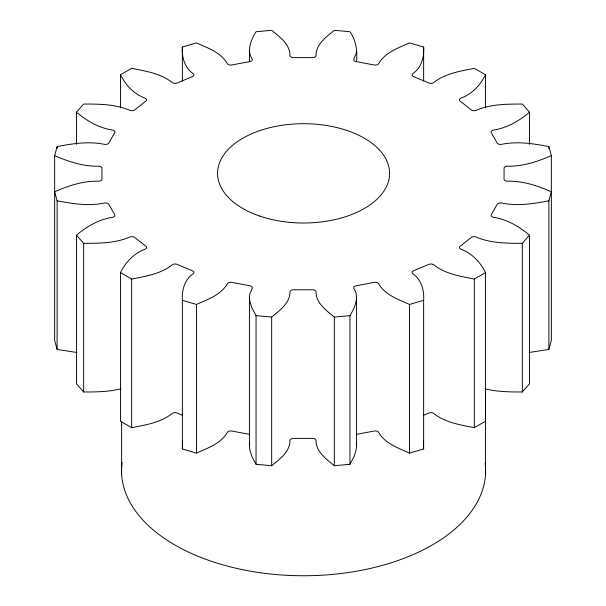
<?xml version="1.0" encoding="UTF-8"?>
<svg xmlns="http://www.w3.org/2000/svg" width="606" height="606" viewBox="0 0 606 606"><rect width="100%" height="100%" fill="white"/><g stroke="black" fill="none" stroke-linecap="round" stroke-linejoin="round"><path stroke-width="0.91" d="M249.649 434.373L232.09 431.086A3.575 2.06 0 0 0 227.455 432.237C221.001 443.63 207.706 448.054 196.458 453.106L182.368 448.963L182.368 300.318C181.656 290.312 184.625 279.404 193.397 273.571A3.575 2.06 0 0 0 192.291 270.73L177.353 264.466A3.575 2.06 0 0 0 172.324 264.731C160.825 273.995 145.705 276.238 131.676 279.055L120.496 272.602C125.677 262.156 134.123 253.103 145.296 249.134A3.575 2.06 0 0 0 145.766 246.225L134.918 237.605A3.575 2.06 0 0 0 129.987 236.961C115.443 243.324 99.232 243.301 83.658 243.332L76.485 235.196C86.855 226.432 99.02 219.327 112.633 217.304A3.575 2.06 0 0 0 114.64 214.622L108.928 204.487A3.575 2.06 0 0 0 104.588 203.002C88.84 206.298 72.682 203.821 57.123 200.791L54.646 191.776C68.501 185.694 83.287 180.777 98.604 181.202A3.575 2.06 0 0 0 101.944 179.012L101.944 168.354A3.575 2.06 0 0 0 98.604 166.165C83.287 166.597 68.501 161.673 54.646 155.598L57.123 146.584C72.682 143.554 88.84 141.069 104.588 144.372A3.575 2.06 0 0 0 108.928 142.887L114.64 132.744A3.575 2.06 0 0 0 112.633 130.07C99.02 128.048 86.855 120.942 76.485 112.171L83.658 104.043C99.232 104.073 115.443 104.05 129.987 110.406A3.575 2.06 0 0 0 134.918 109.769L145.766 101.141A3.575 2.06 0 0 0 145.296 98.24C134.123 94.271 125.677 85.219 120.496 74.773L131.676 68.319C145.705 71.137 160.825 73.379 172.324 82.636A3.575 2.06 0 0 0 177.353 82.908L192.291 76.644A3.575 2.06 0 0 0 193.397 73.796C184.625 67.963 181.656 57.062 182.368 47.048L196.458 42.905C207.706 47.965 221.001 52.389 227.455 63.782A3.575 2.06 0 0 0 232.09 64.933L249.649 61.638A3.575 2.06 0 0 0 252.225 59.13C246.377 50.351 251.179 39.693 256.05 31.732L271.67 30.3C279.578 36.86 290.153 44.177 289.979 55.676A3.575 2.06 0 0 0 293.766 57.608L312.234 57.608A3.575 2.06 0 0 0 316.021 55.676C315.847 44.177 326.422 36.86 334.33 30.3L349.95 31.732C356.207 40.504 357.457 51.298 356.57 61.774M182.368 448.963L182.565 440.857M356.57 50.412L356.283 53.169L353.775 59.13A3.575 2.06 0 0 0 356.351 61.638L373.91 64.933A3.575 2.06 0 0 0 378.545 63.782C384.999 52.389 398.293 47.965 409.542 42.905L423.632 47.048C424.344 57.062 421.375 67.963 412.603 73.796A3.575 2.06 0 0 0 413.709 76.644L428.647 82.908A3.575 2.06 0 0 0 433.676 82.636C445.175 73.379 460.295 71.137 474.324 68.319L485.504 74.773L485.504 107.906M485.504 74.773C480.323 85.219 471.877 94.271 460.704 98.24A3.575 2.06 0 0 0 460.234 101.141L471.082 109.769A3.575 2.06 0 0 0 476.013 110.406C490.557 104.05 506.767 104.073 522.342 104.043L529.515 112.171C519.145 120.942 506.98 128.048 493.367 130.07A3.575 2.06 0 0 0 491.36 132.744L497.072 142.887A3.575 2.06 0 0 0 501.412 144.372C517.16 141.069 533.318 143.554 548.877 146.584L551.354 155.598C537.499 161.673 522.713 166.597 507.396 166.165A3.575 2.06 0 0 0 504.056 168.354L504.056 179.012A3.575 2.06 0 0 0 507.396 181.202C522.713 180.777 537.499 185.694 551.354 191.776L548.877 200.791C533.318 203.821 517.16 206.298 501.412 203.002A3.575 2.06 0 0 0 497.072 204.487L491.36 214.622A3.575 2.06 0 0 0 493.367 217.304C506.98 219.327 519.145 226.432 529.515 235.196L522.342 243.332C506.767 243.301 490.557 243.324 476.013 236.961A3.575 2.06 0 0 0 471.082 237.605L460.234 246.225A3.575 2.06 0 0 0 460.704 249.134C471.877 253.103 480.323 262.156 485.504 272.602L474.324 279.055C460.295 276.238 445.175 273.995 433.676 264.731A3.575 2.06 0 0 0 428.647 264.466L413.709 270.73A3.575 2.06 0 0 0 412.603 273.571C421.375 279.404 424.344 290.312 423.632 300.318L409.542 304.462C398.293 299.409 384.999 294.986 378.545 283.593A3.575 2.06 0 0 0 373.91 282.434L356.351 285.729A3.575 2.06 0 0 0 353.775 288.236C359.623 297.023 354.821 307.681 349.95 315.643L349.95 464.287L334.33 465.719C326.422 459.159 315.847 451.841 316.021 440.335A3.575 2.06 0 0 0 312.234 438.411L293.766 438.411A3.575 2.06 0 0 0 289.979 440.335C290.153 451.841 279.578 459.159 271.67 465.719L256.05 464.287L251.899 456.538L249.899 450.197L249.43 445.607L249.43 296.955L249.717 294.198L252.225 288.236A3.575 2.06 0 0 0 249.649 285.729L232.09 282.434A3.575 2.06 0 0 0 227.455 283.593C221.001 294.986 207.706 299.409 196.458 304.462L182.368 300.318M356.57 296.955L356.57 445.607L356.101 450.197L354.101 456.538L349.95 464.287M249.43 445.607L249.717 442.85M529.053 352.51L548.877 349.435L551.354 340.42L551.354 155.598M485.058 388.832C497.231 391.824 509.866 392.029 522.342 391.976L529.515 383.84L529.515 235.196M249.43 296.955L249.899 301.553L251.899 307.893L256.05 315.643L271.67 317.074C279.578 310.514 290.153 303.189 289.979 291.691A3.575 2.06 0 0 1 293.766 289.766L312.234 289.766A3.575 2.06 0 0 1 316.021 291.691C315.847 303.189 326.422 310.514 334.33 317.074L349.95 315.643M423.67 415.193L428.647 413.11A3.575 2.06 0 0 1 433.676 413.383C445.175 422.64 460.295 424.882 474.324 427.7L485.504 421.246L485.504 272.602M356.351 434.373L373.91 431.086A3.575 2.06 0 0 1 378.545 432.237C384.999 443.63 398.293 448.054 409.542 453.106L423.632 448.963L423.632 300.318M120.942 388.832C108.769 391.824 96.134 392.029 83.658 391.976L76.485 383.84L76.485 235.196M120.496 272.602L120.496 421.246L131.676 427.7C145.705 424.882 160.825 422.64 172.324 413.383A3.575 2.06 0 0 1 177.353 413.11L182.33 415.193M76.947 352.51L57.123 349.435L54.646 340.42L54.646 155.598M356.283 442.85L356.57 445.607M423.435 440.857L423.632 448.963M548.877 146.584L548.877 148.478M548.877 200.791L548.877 349.435M529.515 112.171L529.515 144.364M522.342 243.332L522.342 391.976M485.542 388.734L485.542 473.945M474.324 279.055L474.324 427.7M423.632 47.048L423.632 81.136M409.542 304.462L409.542 453.106M334.33 317.074L334.33 465.719M271.67 317.074L271.67 465.719M256.05 315.643L256.05 464.287M249.43 50.412L249.43 61.774M196.458 304.462L196.458 453.106M182.368 47.048L182.368 81.136M131.676 279.055L131.676 427.7M121.617 421.874L121.617 473.945M120.496 74.773L120.496 107.906M83.658 243.332L83.658 391.976M76.485 112.171L76.485 144.364M57.123 146.584L57.123 148.478M57.123 200.791L57.123 349.435M485.171 463.219A182.05 105.111 0 0 1 302.864 575.753A182.05 105.111 0 0 1 122.086 462.401M259.747 216.077A86.007 49.654 0 0 0 389.582 173.907A86.007 49.654 0 0 0 261.406 130.078A86.007 49.654 0 0 0 259.747 216.077"/></g></svg>
